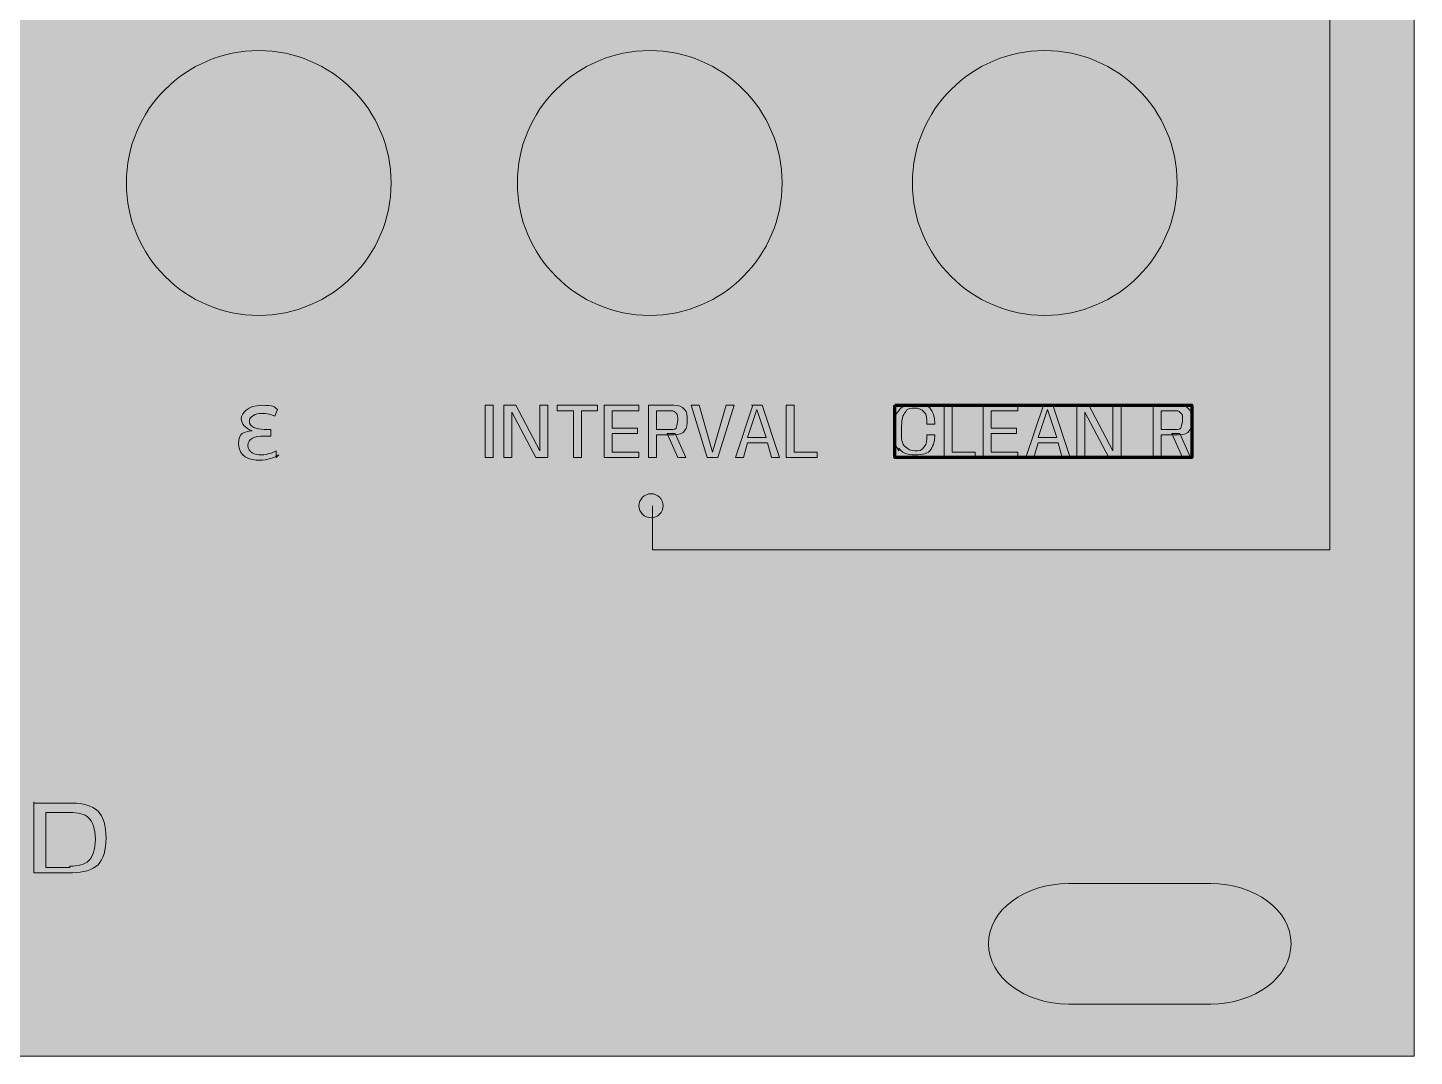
# Model space of a CAD drawing. Header units: millimetres. Extents: x -6 to 399, y -25 to 134.
# Drawn here: x 45.42 to 81.95, y 0.26 to 27.35 of the extents above; entities that cross this region are included whole.
import ezdxf

# ---------------------------------------------------------------- set-up
doc = ezdxf.new("R2010")
doc.units = ezdxf.units.MM
doc.header["$MEASUREMENT"] = 0
for name, color, linetype, lineweight in [('background', 7, 'Continuous', 0), ('cnc', 7, 'Continuous', 0), ('pink', 7, 'Continuous', 0), ('white', 7, 'Continuous', 0)]:
    doc.layers.add(name, color=color, linetype=linetype, lineweight=lineweight)

msp = doc.modelspace()

# ---------------------------------------------------------------- hatches: boundary and pattern name
at = {"layer": 'background', "true_color": 0x010101, "transparency": 33554687}
h = msp.add_hatch(color=18, dxfattribs=at)
h.dxf.hatch_style = 2
h.paths.add_polyline_path([(0.19403, 129.25778), (81.95028, 129.25778), (81.95028, 0.26458), (0.19403, 0.26458)])
at = {"layer": 'pink', "true_color": 0xf4a7b0, "transparency": 33554687}
h = msp.add_hatch(color=231, dxfattribs=at)
h.dxf.hatch_style = 2
edge = h.paths.add_edge_path()
edge.add_spline(control_points=[(52.03472, 16.1043), (51.92888, 16.03374), (51.71722, 15.96319), (51.54083, 15.96319), (51.25861, 15.96319), (50.97638, 16.06902), (50.97638, 16.38653), (50.97638, 16.70404), (51.11749, 16.70403), (51.32916, 16.73931), (51.32916, 16.73931), (51.32916, 16.73931), (51.32916, 16.73931), (51.15277, 16.80987), (51.04694, 16.9157), (51.04694, 17.05681), (51.04694, 17.19792), (51.22333, 17.40958), (51.57611, 17.40958), (51.92888, 17.40958), (51.8936, 17.3743), (51.99944, 17.30376), (51.99944, 17.30376), (51.92888, 17.12737), (51.92888, 17.12737), (51.85833, 17.16265), (51.71721, 17.19793), (51.57611, 17.19793), (51.435, 17.19793), (51.25861, 17.12737), (51.25861, 16.98626), (51.25861, 16.84515), (51.435, 16.77459), (51.64667, 16.77459), (51.64667, 16.77459), (51.82305, 16.77459), (51.82305, 16.77459), (51.82305, 16.77459), (51.82305, 16.5982), (51.82305, 16.5982), (51.82305, 16.5982), (51.64667, 16.5982), (51.64667, 16.5982), (51.39972, 16.5982), (51.22333, 16.52764), (51.22333, 16.35125), (51.22333, 16.17486), (51.39972, 16.1043), (51.57611, 16.1043), (51.7525, 16.1043), (51.89361, 16.17486), (51.96417, 16.21013), (51.96417, 16.21013), (51.96417, 16.03374), (51.96417, 16.03374), (51.96417, 16.03374), (52.03472, 16.1043), (52.03472, 16.1043)], knot_values=[0, 0, 0, 0, 1, 1, 1, 2, 2, 2, 3, 3, 3, 4, 4, 4, 5, 5, 5, 6, 6, 6, 7, 7, 7, 8, 8, 8, 9, 9, 9, 10, 10, 10, 11, 11, 11, 12, 12, 12, 13, 13, 13, 14, 14, 14, 15, 15, 15, 16, 16, 16, 17, 17, 17, 18, 18, 18, 19, 19, 19, 19], degree=3, periodic=0)
h = msp.add_hatch(color=231, dxfattribs=at)
h.dxf.hatch_style = 2
h.paths.add_polyline_path([(57.4675, 17.40958), (57.67917, 17.40958), (57.67917, 16.03375), (57.4675, 16.03375)])
h = msp.add_hatch(color=231, dxfattribs=at)
h.dxf.hatch_style = 2
h.paths.add_polyline_path([(57.96139, 17.40958), (58.27888, 17.40958), (58.91388, 16.21014), (58.91388, 17.40958), (59.12555, 17.40958), (59.12555, 16.03375), (58.80806, 16.03375), (58.17305, 17.2332), (58.17305, 16.03375), (57.96139, 16.03375)])
h = msp.add_hatch(color=231, dxfattribs=at)
h.dxf.hatch_style = 2
h.paths.add_polyline_path([(59.79583, 17.26848), (59.3725, 17.26848), (59.3725, 17.40958), (60.43083, 17.40958), (60.43083, 17.26848), (60.0075, 17.26848), (60.0075, 16.03375), (59.79583, 16.03375)])
h = msp.add_hatch(color=231, dxfattribs=at)
h.dxf.hatch_style = 2
h.paths.add_polyline_path([(60.60722, 17.40958), (61.52444, 17.40958), (61.52444, 17.26848), (60.81889, 17.26848), (60.81889, 16.80987), (61.48916, 16.80987), (61.48916, 16.66876), (60.81889, 16.66876), (60.81889, 16.17487), (61.52444, 16.17487), (61.52444, 16.03376), (60.60722, 16.03376), (60.60722, 17.4096)])
h = msp.add_hatch(color=231, dxfattribs=at)
h.dxf.hatch_style = 2
edge = h.paths.add_edge_path()
edge.add_spline(control_points=[(61.77139, 17.40958), (61.77139, 17.40958), (62.44166, 17.40958), (62.44166, 17.40958), (62.58277, 17.40958), (62.65333, 17.3743), (62.72389, 17.30376), (62.79444, 17.23321), (62.79444, 17.12737), (62.79444, 17.02154), (62.79444, 16.91571), (62.79444, 16.80987), (62.72389, 16.73932), (62.68861, 16.66876), (62.58278, 16.63349), (62.44166, 16.63349), (62.44166, 16.63349), (61.98305, 16.63349), (61.98305, 16.63349), (61.98305, 16.63349), (61.98305, 16.03376), (61.98305, 16.03376), (61.98305, 16.03376), (61.77138, 16.03376), (61.77138, 16.03376), (61.77138, 16.03376), (61.77138, 17.4096), (61.77138, 17.4096), (61.77138, 17.4096), (61.77139, 17.40958), (61.77139, 17.40958)], knot_values=[0, 0, 0, 0, 1, 1, 1, 2, 2, 2, 3, 3, 3, 4, 4, 4, 5, 5, 5, 6, 6, 6, 7, 7, 7, 8, 8, 8, 9, 9, 9, 10, 10, 10, 10], degree=3, periodic=0)
edge = h.paths.add_edge_path()
edge.add_spline(control_points=[(62.37111, 16.77459), (62.44166, 16.77459), (62.51222, 16.77459), (62.51222, 16.84515), (62.51222, 16.88043), (62.5475, 16.95098), (62.5475, 17.02154), (62.5475, 17.0921), (62.5475, 17.16265), (62.51222, 17.19793), (62.47694, 17.23321), (62.44166, 17.26849), (62.37111, 17.26849), (62.37111, 17.26849), (61.98305, 17.26849), (61.98305, 17.26849), (61.98305, 17.26849), (61.98305, 16.7746), (61.98305, 16.7746), (61.98305, 16.7746), (62.37111, 16.7746), (62.37111, 16.7746), (62.37111, 16.7746), (62.37111, 16.77459), (62.37111, 16.77459)], knot_values=[0, 0, 0, 0, 1, 1, 1, 2, 2, 2, 3, 3, 3, 4, 4, 4, 5, 5, 5, 6, 6, 6, 7, 7, 7, 8, 8, 8, 8], degree=3, periodic=0)
edge.add_line((62.37111, 16.77459), (62.37111, 16.77459))
edge = h.paths.add_edge_path()
edge.add_spline(control_points=[(62.26527, 16.66875), (62.26527, 16.66875), (62.47694, 16.66875), (62.47694, 16.66875), (62.47694, 16.66875), (62.75917, 16.03375), (62.75917, 16.03375), (62.75917, 16.03375), (62.5475, 16.03375), (62.5475, 16.03375), (62.5475, 16.03375), (62.26527, 16.66875), (62.26527, 16.66875)], knot_values=[0, 0, 0, 0, 1, 1, 1, 2, 2, 2, 3, 3, 3, 4, 4, 4, 4], degree=3, periodic=0)
edge.add_line((62.26527, 16.66875), (62.26527, 16.66875))
h = msp.add_hatch(color=231, dxfattribs=at)
h.dxf.hatch_style = 2
h.paths.add_polyline_path([(62.90027, 17.40958), (63.11194, 17.40958), (63.46472, 16.17486), (63.8175, 17.40958), (64.02917, 17.40958), (63.60584, 16.03375), (63.32361, 16.03375), (62.90028, 17.40958)])
h = msp.add_hatch(color=231, dxfattribs=at)
h.dxf.hatch_style = 2
edge = h.paths.add_edge_path()
edge.add_spline(control_points=[(64.48777, 17.40958), (64.48777, 17.40958), (64.77, 17.40958), (64.77, 17.40958), (64.77, 17.40958), (65.22861, 16.03375), (65.22861, 16.03375), (65.22861, 16.03375), (65.01694, 16.03375), (65.01694, 16.03375), (65.01694, 16.03375), (64.91111, 16.42181), (64.91111, 16.42181), (64.91111, 16.42181), (64.38194, 16.42181), (64.38194, 16.42181), (64.38194, 16.42181), (64.27611, 16.03375), (64.27611, 16.03375), (64.27611, 16.03375), (64.06444, 16.03375), (64.06444, 16.03375), (64.06444, 16.03375), (64.52305, 17.40958), (64.52305, 17.40958), (64.52305, 17.40958), (64.48777, 17.40958), (64.48777, 17.40958)], knot_values=[0, 0, 0, 0, 1, 1, 1, 2, 2, 2, 3, 3, 3, 4, 4, 4, 5, 5, 5, 6, 6, 6, 7, 7, 7, 8, 8, 8, 9, 9, 9, 9], degree=3, periodic=0)
edge = h.paths.add_edge_path()
edge.add_spline(control_points=[(64.87583, 16.56292), (64.87583, 16.56292), (64.62889, 17.30376), (64.62889, 17.30376), (64.62889, 17.30376), (64.62889, 17.30376), (64.62889, 17.30376), (64.62889, 17.30376), (64.38195, 16.56292), (64.38195, 16.56292), (64.38195, 16.56292), (64.84056, 16.56292), (64.84056, 16.56292), (64.84056, 16.56292), (64.87583, 16.56292), (64.87583, 16.56292)], knot_values=[0, 0, 0, 0, 1, 1, 1, 2, 2, 2, 3, 3, 3, 4, 4, 4, 5, 5, 5, 5], degree=3, periodic=0)
edge.add_line((64.87583, 16.56292), (64.87583, 16.56292))
h = msp.add_hatch(color=231, dxfattribs=at)
h.dxf.hatch_style = 2
h.paths.add_polyline_path([(65.405, 17.40958), (65.61667, 17.40958), (65.61667, 16.17486), (66.21639, 16.17486), (66.21639, 16.03375), (65.405, 16.03375)])
h = msp.add_hatch(color=231, dxfattribs=at)
h.dxf.hatch_style = 2
edge = h.paths.add_edge_path()
edge.add_arc((61.84194, 14.76375), 0.3175, 0, 360)
h = msp.add_hatch(color=231, dxfattribs=at)
h.dxf.hatch_style = 2
edge = h.paths.add_edge_path()
edge.add_spline(control_points=[(45.57889, 6.93208), (45.57889, 6.93208), (46.60194, 6.93208), (46.60194, 6.93208), (46.88417, 6.93208), (47.09583, 6.86152), (47.27222, 6.72041), (47.41333, 6.5793), (47.48389, 6.33235), (47.48389, 6.01486), (47.48389, 5.69736), (47.41333, 5.45041), (47.27222, 5.3093), (47.13111, 5.16819), (46.88416, 5.09763), (46.60194, 5.09763), (46.60194, 5.09763), (45.57889, 5.09763), (45.57889, 5.09763), (45.57889, 5.09763), (45.57889, 6.96735), (45.57889, 6.96735), (45.57889, 6.96735), (45.57889, 6.93208), (45.57889, 6.93208)], knot_values=[0, 0, 0, 0, 1, 1, 1, 2, 2, 2, 3, 3, 3, 4, 4, 4, 5, 5, 5, 6, 6, 6, 7, 7, 7, 8, 8, 8, 8], degree=3, periodic=0)
edge = h.paths.add_edge_path()
edge.add_spline(control_points=[(46.53139, 5.27403), (46.74306, 5.27403), (46.91945, 5.30931), (47.02527, 5.41514), (47.13111, 5.52097), (47.20166, 5.69736), (47.20166, 5.97959), (47.20166, 6.26182), (47.13111, 6.43819), (47.02527, 6.54403), (46.91944, 6.64986), (46.74305, 6.68514), (46.53139, 6.68514), (46.53139, 6.68514), (45.89639, 6.68514), (45.89639, 6.68514), (45.89639, 6.68514), (45.89639, 5.23875), (45.89639, 5.23875), (45.89639, 5.23875), (46.53139, 5.23875), (46.53139, 5.23875), (46.53139, 5.23875), (46.53139, 5.27403), (46.53139, 5.27403)], knot_values=[0, 0, 0, 0, 1, 1, 1, 2, 2, 2, 3, 3, 3, 4, 4, 4, 5, 5, 5, 6, 6, 6, 7, 7, 7, 8, 8, 8, 8], degree=3, periodic=0)
edge.add_line((46.53139, 5.27403), (46.53139, 5.27403))
at = {"layer": 'white', "true_color": 0x241e46, "transparency": 33554687}
h = msp.add_hatch(color=179, dxfattribs=at)
h.dxf.hatch_style = 2
edge = h.paths.add_edge_path()
edge.add_spline(control_points=[(68.36833, 16.21014), (68.29778, 16.31597), (68.22722, 16.49236), (68.22722, 16.73931), (68.22722, 16.98626), (68.2625, 17.16265), (68.36833, 17.26848), (68.43888, 17.3743), (68.58, 17.44486), (68.79166, 17.44486), (69.00333, 17.44486), (69.14444, 17.40958), (69.21499, 17.30376), (69.28555, 17.19793), (69.32083, 17.05681), (69.32083, 16.9157), (69.32083, 16.9157), (69.10916, 16.9157), (69.10916, 16.9157), (69.10916, 17.05681), (69.10916, 17.16265), (69.03861, 17.2332), (68.96805, 17.30376), (68.8975, 17.33902), (68.79166, 17.33902), (68.68583, 17.33902), (68.57999, 17.33902), (68.54472, 17.2332), (68.47416, 17.16264), (68.43888, 17.02153), (68.43888, 16.77459), (68.43888, 16.52765), (68.43888, 16.38653), (68.54472, 16.31598), (68.61527, 16.24542), (68.68583, 16.21015), (68.79166, 16.21015), (68.8975, 16.21015), (68.96805, 16.21015), (69.03861, 16.31598), (69.10916, 16.38654), (69.10916, 16.49237), (69.10916, 16.63348), (69.10916, 16.63348), (69.32083, 16.63348), (69.32083, 16.63348), (69.32083, 16.49237), (69.28555, 16.35126), (69.21499, 16.24542), (69.14444, 16.13959), (69.00333, 16.10431), (68.79166, 16.10431), (68.58, 16.10431), (68.43888, 16.17487), (68.36833, 16.2807), (68.36833, 16.2807), (68.36833, 16.21014), (68.36833, 16.21014)], knot_values=[0, 0, 0, 0, 1, 1, 1, 2, 2, 2, 3, 3, 3, 4, 4, 4, 5, 5, 5, 6, 6, 6, 7, 7, 7, 8, 8, 8, 9, 9, 9, 10, 10, 10, 11, 11, 11, 12, 12, 12, 13, 13, 13, 14, 14, 14, 15, 15, 15, 16, 16, 16, 17, 17, 17, 18, 18, 18, 19, 19, 19, 19], degree=3, periodic=0)
h = msp.add_hatch(color=179, dxfattribs=at)
h.dxf.hatch_style = 2
h.paths.add_polyline_path([(69.56778, 17.40958), (69.77945, 17.40958), (69.77945, 16.17486), (70.37917, 16.17486), (70.37917, 16.03375), (69.56778, 16.03375)])
h = msp.add_hatch(color=179, dxfattribs=at)
h.dxf.hatch_style = 2
h.paths.add_polyline_path([(70.59083, 17.40958), (71.50806, 17.40958), (71.50806, 17.26848), (70.8025, 17.26848), (70.8025, 16.80987), (71.47278, 16.80987), (71.47278, 16.66876), (70.8025, 16.66876), (70.8025, 16.17487), (71.50806, 16.17487), (71.50806, 16.03376), (70.59083, 16.03376), (70.59083, 17.4096)])
h = msp.add_hatch(color=179, dxfattribs=at)
h.dxf.hatch_style = 2
edge = h.paths.add_edge_path()
edge.add_spline(control_points=[(72.14305, 17.40958), (72.14305, 17.40958), (72.42527, 17.40958), (72.42527, 17.40958), (72.42527, 17.40958), (72.88389, 16.03375), (72.88389, 16.03375), (72.88389, 16.03375), (72.67222, 16.03375), (72.67222, 16.03375), (72.67222, 16.03375), (72.56638, 16.42181), (72.56638, 16.42181), (72.56638, 16.42181), (72.03722, 16.42181), (72.03722, 16.42181), (72.03722, 16.42181), (71.93138, 16.03375), (71.93138, 16.03375), (71.93138, 16.03375), (71.71971, 16.03375), (71.71971, 16.03375), (71.71971, 16.03375), (72.17833, 17.40958), (72.17833, 17.40958), (72.17833, 17.40958), (72.14305, 17.40958), (72.14305, 17.40958)], knot_values=[0, 0, 0, 0, 1, 1, 1, 2, 2, 2, 3, 3, 3, 4, 4, 4, 5, 5, 5, 6, 6, 6, 7, 7, 7, 8, 8, 8, 9, 9, 9, 9], degree=3, periodic=0)
edge = h.paths.add_edge_path()
edge.add_spline(control_points=[(72.53111, 16.56292), (72.53111, 16.56292), (72.28417, 17.30376), (72.28417, 17.30376), (72.28417, 17.30376), (72.28417, 17.30376), (72.28417, 17.30376), (72.28417, 17.30376), (72.03722, 16.56292), (72.03722, 16.56292), (72.03722, 16.56292), (72.49583, 16.56292), (72.49583, 16.56292), (72.49583, 16.56292), (72.53111, 16.56292), (72.53111, 16.56292)], knot_values=[0, 0, 0, 0, 1, 1, 1, 2, 2, 2, 3, 3, 3, 4, 4, 4, 5, 5, 5, 5], degree=3, periodic=0)
edge.add_line((72.53111, 16.56292), (72.53111, 16.56292))
h = msp.add_hatch(color=179, dxfattribs=at)
h.dxf.hatch_style = 2
h.paths.add_polyline_path([(73.06028, 17.40958), (73.37777, 17.40958), (74.01277, 16.21014), (74.01277, 17.40958), (74.22444, 17.40958), (74.22444, 16.03375), (73.90695, 16.03375), (73.27194, 17.2332), (73.27194, 16.03375), (73.06028, 16.03375)])
h = msp.add_hatch(color=179, dxfattribs=at)
h.dxf.hatch_style = 2
edge = h.paths.add_edge_path()
edge.add_spline(control_points=[(75.07111, 17.40958), (75.07111, 17.40958), (75.74138, 17.40958), (75.74138, 17.40958), (75.88249, 17.40958), (75.95305, 17.3743), (76.02361, 17.30376), (76.09416, 17.23321), (76.09416, 17.12737), (76.09416, 17.02154), (76.09416, 16.91571), (76.09416, 16.80987), (76.02361, 16.73932), (75.98833, 16.66876), (75.8825, 16.63349), (75.74138, 16.63349), (75.74138, 16.63349), (75.28277, 16.63349), (75.28277, 16.63349), (75.28277, 16.63349), (75.28277, 16.03376), (75.28277, 16.03376), (75.28277, 16.03376), (75.0711, 16.03376), (75.0711, 16.03376), (75.0711, 16.03376), (75.0711, 17.4096), (75.0711, 17.4096), (75.0711, 17.4096), (75.07111, 17.40958), (75.07111, 17.40958)], knot_values=[0, 0, 0, 0, 1, 1, 1, 2, 2, 2, 3, 3, 3, 4, 4, 4, 5, 5, 5, 6, 6, 6, 7, 7, 7, 8, 8, 8, 9, 9, 9, 10, 10, 10, 10], degree=3, periodic=0)
edge = h.paths.add_edge_path()
edge.add_spline(control_points=[(75.67083, 16.77459), (75.74138, 16.77459), (75.81194, 16.77459), (75.81194, 16.84515), (75.81194, 16.88043), (75.84722, 16.95098), (75.84722, 17.02154), (75.84722, 17.0921), (75.84722, 17.16265), (75.81194, 17.19793), (75.77666, 17.23321), (75.74138, 17.26849), (75.67083, 17.26849), (75.67083, 17.26849), (75.28277, 17.26849), (75.28277, 17.26849), (75.28277, 17.26849), (75.28277, 16.7746), (75.28277, 16.7746), (75.28277, 16.7746), (75.67083, 16.7746), (75.67083, 16.7746), (75.67083, 16.7746), (75.67083, 16.77459), (75.67083, 16.77459)], knot_values=[0, 0, 0, 0, 1, 1, 1, 2, 2, 2, 3, 3, 3, 4, 4, 4, 5, 5, 5, 6, 6, 6, 7, 7, 7, 8, 8, 8, 8], degree=3, periodic=0)
edge.add_line((75.67083, 16.77459), (75.67083, 16.77459))
edge = h.paths.add_edge_path()
edge.add_spline(control_points=[(75.565, 16.66875), (75.565, 16.66875), (75.77667, 16.66875), (75.77667, 16.66875), (75.77667, 16.66875), (76.05889, 16.03375), (76.05889, 16.03375), (76.05889, 16.03375), (75.84722, 16.03375), (75.84722, 16.03375), (75.84722, 16.03375), (75.565, 16.66875), (75.565, 16.66875)], knot_values=[0, 0, 0, 0, 1, 1, 1, 2, 2, 2, 3, 3, 3, 4, 4, 4, 4], degree=3, periodic=0)
edge.add_line((75.565, 16.66875), (75.565, 16.66875))

# ---------------------------------------------------------------- linework, layer by layer
at = {"layer": 'background', "color": 18, "lineweight": 0, "true_color": 0x000000}
msp.add_lwpolyline([(0.19403, 129.25778), (81.95028, 129.25778), (81.95028, 0.26458), (0.19403, 0.26458)], close=True, dxfattribs=at)
at = {"layer": 'background'}
msp.add_lwpolyline([(0.19403, 129.25778), (81.95028, 129.25778), (81.95028, 0.26458), (0.19403, 0.26458)], close=True, dxfattribs=at)
at = {"layer": 'cnc', "color": 165, "lineweight": 9, "true_color": 0x4068b1}
msp.add_lwpolyline([(0.24694, 129.20486), (81.95028, 129.20486), (81.95028, 0.26458), (0.24694, 0.26458)], close=True, dxfattribs=at)
for centre in [(51.50555, 23.2657), (61.80667, 23.2657), (72.21361, 23.2657)]:
    msp.add_circle(centre, 3.4865, dxfattribs=at)
msp.add_open_spline([(76.58805, 1.64041), (76.58805, 1.64041), (72.84861, 1.64041), (72.84861, 1.64041), (71.68444, 1.64041), (70.73194, 2.34597), (70.73194, 3.22791), (70.73194, 4.10986), (71.68444, 4.81541), (72.84861, 4.81541), (72.84861, 4.81541), (76.58805, 4.81541), (76.58805, 4.81541), (77.75222, 4.81541), (78.70472, 4.10986), (78.70472, 3.22791), (78.70472, 2.34597), (77.75222, 1.64041), (76.58805, 1.64041)], degree=3, knots=[0, 0, 0, 0, 1, 1, 1, 2, 2, 2, 3, 3, 3, 4, 4, 4, 5, 5, 5, 6, 6, 6, 6], dxfattribs=at)
at = {"layer": 'pink', "color": 231, "lineweight": 18, "true_color": 0xf4a7b0}
msp.add_lwpolyline([(61.87722, 14.76375), (61.87722, 13.59959), (79.72777, 13.59959), (79.72777, 72.86625), (77.7875, 72.86625)], dxfattribs=at)
at = {"layer": 'pink', "color": 18, "lineweight": 0, "true_color": 0x000000}
for points in [[(57.4675, 17.40958), (57.67917, 17.40958), (57.67917, 16.03375), (57.4675, 16.03375)], [(57.96139, 17.40958), (58.27888, 17.40958), (58.91388, 16.21014), (58.91388, 16.21014), (58.91388, 17.40958), (59.12555, 17.40958), (59.12555, 16.03375), (58.80806, 16.03375), (58.17305, 17.2332), (58.17305, 17.2332), (58.17305, 16.03375), (57.96139, 16.03375)], [(59.79583, 17.26848), (59.3725, 17.26848), (59.3725, 17.40958), (60.43083, 17.40958), (60.43083, 17.26848), (60.0075, 17.26848), (60.0075, 16.03375), (59.79583, 16.03375)], [(60.60722, 17.40958), (61.52444, 17.40958), (61.52444, 17.26848), (60.81889, 17.26848), (60.81889, 16.80987), (61.48916, 16.80987), (61.48916, 16.66876), (60.81889, 16.66876), (60.81889, 16.17487), (61.52444, 16.17487), (61.52444, 16.03376), (60.60722, 16.03376), (60.60722, 17.4096)], [(62.90027, 17.40958), (63.11194, 17.40958), (63.46472, 16.17486), (63.46472, 16.17486), (63.8175, 17.40958), (64.02917, 17.40958), (63.60584, 16.03375), (63.32361, 16.03375), (62.90028, 17.40958)], [(64.48777, 17.40958), (64.77, 17.40958), (65.22861, 16.03375), (65.01694, 16.03375), (64.91111, 16.42181), (64.38194, 16.42181), (64.27611, 16.03375), (64.06444, 16.03375), (64.52305, 17.40958)], [(64.87583, 16.56292), (64.62889, 17.30376), (64.62889, 17.30376), (64.38195, 16.56292), (64.84056, 16.56292)], [(65.405, 17.40958), (65.61667, 17.40958), (65.61667, 16.17486), (66.21639, 16.17486), (66.21639, 16.03375), (65.405, 16.03375)], [(62.26527, 16.66875), (62.47694, 16.66875), (62.75917, 16.03375), (62.5475, 16.03375)]]:
    msp.add_lwpolyline(points, close=True, dxfattribs=at)
at = {"layer": 'pink'}
for points in [[(57.4675, 17.40958), (57.67917, 17.40958), (57.67917, 16.03375), (57.4675, 16.03375)], [(57.96139, 17.40958), (58.27888, 17.40958), (58.91388, 16.21014), (58.91388, 16.21014), (58.91388, 17.40958), (59.12555, 17.40958), (59.12555, 16.03375), (58.80806, 16.03375), (58.17305, 17.2332), (58.17305, 17.2332), (58.17305, 16.03375), (57.96139, 16.03375)], [(59.79583, 17.26848), (59.3725, 17.26848), (59.3725, 17.40958), (60.43083, 17.40958), (60.43083, 17.26848), (60.0075, 17.26848), (60.0075, 16.03375), (59.79583, 16.03375)], [(60.60722, 17.40958), (61.52444, 17.40958), (61.52444, 17.26848), (60.81889, 17.26848), (60.81889, 16.80987), (61.48916, 16.80987), (61.48916, 16.66876), (60.81889, 16.66876), (60.81889, 16.17487), (61.52444, 16.17487), (61.52444, 16.03376), (60.60722, 16.03376), (60.60722, 17.4096)], [(62.90027, 17.40958), (63.11194, 17.40958), (63.46472, 16.17486), (63.46472, 16.17486), (63.8175, 17.40958), (64.02917, 17.40958), (63.60584, 16.03375), (63.32361, 16.03375), (62.90028, 17.40958)], [(65.405, 17.40958), (65.61667, 17.40958), (65.61667, 16.17486), (66.21639, 16.17486), (66.21639, 16.03375), (65.405, 16.03375)]]:
    msp.add_lwpolyline(points, close=True, dxfattribs=at)
at = {"layer": 'pink', "color": 18, "lineweight": 0, "true_color": 0x000000}
msp.add_circle((61.84194, 14.76375), 0.3175, dxfattribs=at)
at = {"layer": 'pink'}
msp.add_circle((61.84194, 14.76375), 0.3175, dxfattribs=at)
at = {"layer": 'pink', "color": 18, "lineweight": 0, "true_color": 0x000000}
for points, knots in [([(52.03472, 16.1043), (51.92888, 16.03374), (51.71722, 15.96319), (51.54083, 15.96319), (51.25861, 15.96319), (50.97638, 16.06902), (50.97638, 16.38653), (50.97638, 16.70404), (51.11749, 16.70403), (51.32916, 16.73931), (51.32916, 16.73931), (51.32916, 16.73931), (51.32916, 16.73931), (51.15277, 16.80987), (51.04694, 16.9157), (51.04694, 17.05681), (51.04694, 17.19792), (51.22333, 17.40958), (51.57611, 17.40958), (51.92888, 17.40958), (51.8936, 17.3743), (51.99944, 17.30376), (51.99944, 17.30376), (51.92888, 17.12737), (51.92888, 17.12737), (51.85833, 17.16265), (51.71721, 17.19793), (51.57611, 17.19793), (51.435, 17.19793), (51.25861, 17.12737), (51.25861, 16.98626), (51.25861, 16.84515), (51.435, 16.77459), (51.64667, 16.77459), (51.64667, 16.77459), (51.82305, 16.77459), (51.82305, 16.77459), (51.82305, 16.77459), (51.82305, 16.5982), (51.82305, 16.5982), (51.82305, 16.5982), (51.64667, 16.5982), (51.64667, 16.5982), (51.39972, 16.5982), (51.22333, 16.52764), (51.22333, 16.35125), (51.22333, 16.17486), (51.39972, 16.1043), (51.57611, 16.1043), (51.7525, 16.1043), (51.89361, 16.17486), (51.96417, 16.21013), (51.96417, 16.21013), (51.96417, 16.03374), (51.96417, 16.03374), (51.96417, 16.03374), (52.03472, 16.1043), (52.03472, 16.1043)], [0, 0, 0, 0, 1, 1, 1, 2, 2, 2, 3, 3, 3, 4, 4, 4, 5, 5, 5, 6, 6, 6, 7, 7, 7, 8, 8, 8, 9, 9, 9, 10, 10, 10, 11, 11, 11, 12, 12, 12, 13, 13, 13, 14, 14, 14, 15, 15, 15, 16, 16, 16, 17, 17, 17, 18, 18, 18, 19, 19, 19, 19]), ([(61.77139, 17.40958), (61.77139, 17.40958), (62.44166, 17.40958), (62.44166, 17.40958), (62.58277, 17.40958), (62.65333, 17.3743), (62.72389, 17.30376), (62.79444, 17.23321), (62.79444, 17.12737), (62.79444, 17.02154), (62.79444, 16.91571), (62.79444, 16.80987), (62.72389, 16.73932), (62.68861, 16.66876), (62.58278, 16.63349), (62.44166, 16.63349), (62.44166, 16.63349), (61.98305, 16.63349), (61.98305, 16.63349), (61.98305, 16.63349), (61.98305, 16.03376), (61.98305, 16.03376), (61.98305, 16.03376), (61.77138, 16.03376), (61.77138, 16.03376), (61.77138, 16.03376), (61.77138, 17.4096), (61.77138, 17.4096), (61.77138, 17.4096), (61.77139, 17.40958), (61.77139, 17.40958)], [0, 0, 0, 0, 1, 1, 1, 2, 2, 2, 3, 3, 3, 4, 4, 4, 5, 5, 5, 6, 6, 6, 7, 7, 7, 8, 8, 8, 9, 9, 9, 10, 10, 10, 10]), ([(62.37111, 16.77459), (62.44166, 16.77459), (62.51222, 16.77459), (62.51222, 16.84515), (62.51222, 16.88043), (62.5475, 16.95098), (62.5475, 17.02154), (62.5475, 17.0921), (62.5475, 17.16265), (62.51222, 17.19793), (62.47694, 17.23321), (62.44166, 17.26849), (62.37111, 17.26849), (62.37111, 17.26849), (61.98305, 17.26849), (61.98305, 17.26849), (61.98305, 17.26849), (61.98305, 16.7746), (61.98305, 16.7746), (61.98305, 16.7746), (62.37111, 16.7746), (62.37111, 16.7746), (62.37111, 16.7746), (62.37111, 16.77459), (62.37111, 16.77459)], [0, 0, 0, 0, 1, 1, 1, 2, 2, 2, 3, 3, 3, 4, 4, 4, 5, 5, 5, 6, 6, 6, 7, 7, 7, 8, 8, 8, 8]), ([(45.57889, 6.93208), (45.57889, 6.93208), (46.60194, 6.93208), (46.60194, 6.93208), (46.88417, 6.93208), (47.09583, 6.86152), (47.27222, 6.72041), (47.41333, 6.5793), (47.48389, 6.33235), (47.48389, 6.01486), (47.48389, 5.69736), (47.41333, 5.45041), (47.27222, 5.3093), (47.13111, 5.16819), (46.88416, 5.09763), (46.60194, 5.09763), (46.60194, 5.09763), (45.57889, 5.09763), (45.57889, 5.09763), (45.57889, 5.09763), (45.57889, 6.96735), (45.57889, 6.96735), (45.57889, 6.96735), (45.57889, 6.93208), (45.57889, 6.93208)], [0, 0, 0, 0, 1, 1, 1, 2, 2, 2, 3, 3, 3, 4, 4, 4, 5, 5, 5, 6, 6, 6, 7, 7, 7, 8, 8, 8, 8]), ([(46.53139, 5.27403), (46.74306, 5.27403), (46.91945, 5.30931), (47.02527, 5.41514), (47.13111, 5.52097), (47.20166, 5.69736), (47.20166, 5.97959), (47.20166, 6.26182), (47.13111, 6.43819), (47.02527, 6.54403), (46.91944, 6.64986), (46.74305, 6.68514), (46.53139, 6.68514), (46.53139, 6.68514), (45.89639, 6.68514), (45.89639, 6.68514), (45.89639, 6.68514), (45.89639, 5.23875), (45.89639, 5.23875), (45.89639, 5.23875), (46.53139, 5.23875), (46.53139, 5.23875), (46.53139, 5.23875), (46.53139, 5.27403), (46.53139, 5.27403)], [0, 0, 0, 0, 1, 1, 1, 2, 2, 2, 3, 3, 3, 4, 4, 4, 5, 5, 5, 6, 6, 6, 7, 7, 7, 8, 8, 8, 8])]:
    msp.add_open_spline(points, degree=3, knots=knots, dxfattribs=at)
at = {"layer": 'pink'}
for points, knots in [([(52.03472, 16.1043), (51.92888, 16.03374), (51.71722, 15.96319), (51.54083, 15.96319), (51.25861, 15.96319), (50.97638, 16.06902), (50.97638, 16.38653), (50.97638, 16.70404), (51.11749, 16.70403), (51.32916, 16.73931), (51.32916, 16.73931), (51.32916, 16.73931), (51.32916, 16.73931), (51.15277, 16.80987), (51.04694, 16.9157), (51.04694, 17.05681), (51.04694, 17.19792), (51.22333, 17.40958), (51.57611, 17.40958), (51.92888, 17.40958), (51.8936, 17.3743), (51.99944, 17.30376), (51.99944, 17.30376), (51.92888, 17.12737), (51.92888, 17.12737), (51.85833, 17.16265), (51.71721, 17.19793), (51.57611, 17.19793), (51.435, 17.19793), (51.25861, 17.12737), (51.25861, 16.98626), (51.25861, 16.84515), (51.435, 16.77459), (51.64667, 16.77459), (51.64667, 16.77459), (51.82305, 16.77459), (51.82305, 16.77459), (51.82305, 16.77459), (51.82305, 16.5982), (51.82305, 16.5982), (51.82305, 16.5982), (51.64667, 16.5982), (51.64667, 16.5982), (51.39972, 16.5982), (51.22333, 16.52764), (51.22333, 16.35125), (51.22333, 16.17486), (51.39972, 16.1043), (51.57611, 16.1043), (51.7525, 16.1043), (51.89361, 16.17486), (51.96417, 16.21013), (51.96417, 16.21013), (51.96417, 16.03374), (51.96417, 16.03374), (51.96417, 16.03374), (52.03472, 16.1043), (52.03472, 16.1043)], [0, 0, 0, 0, 1, 1, 1, 2, 2, 2, 3, 3, 3, 4, 4, 4, 5, 5, 5, 6, 6, 6, 7, 7, 7, 8, 8, 8, 9, 9, 9, 10, 10, 10, 11, 11, 11, 12, 12, 12, 13, 13, 13, 14, 14, 14, 15, 15, 15, 16, 16, 16, 17, 17, 17, 18, 18, 18, 19, 19, 19, 19]), ([(61.77139, 17.40958), (61.77139, 17.40958), (62.44166, 17.40958), (62.44166, 17.40958), (62.58277, 17.40958), (62.65333, 17.3743), (62.72389, 17.30376), (62.79444, 17.23321), (62.79444, 17.12737), (62.79444, 17.02154), (62.79444, 16.91571), (62.79444, 16.80987), (62.72389, 16.73932), (62.68861, 16.66876), (62.58278, 16.63349), (62.44166, 16.63349), (62.44166, 16.63349), (61.98305, 16.63349), (61.98305, 16.63349), (61.98305, 16.63349), (61.98305, 16.03376), (61.98305, 16.03376), (61.98305, 16.03376), (61.77138, 16.03376), (61.77138, 16.03376), (61.77138, 16.03376), (61.77138, 17.4096), (61.77138, 17.4096), (61.77138, 17.4096), (61.77139, 17.40958), (61.77139, 17.40958)], [0, 0, 0, 0, 1, 1, 1, 2, 2, 2, 3, 3, 3, 4, 4, 4, 5, 5, 5, 6, 6, 6, 7, 7, 7, 8, 8, 8, 9, 9, 9, 10, 10, 10, 10]), ([(62.37111, 16.77459), (62.44166, 16.77459), (62.51222, 16.77459), (62.51222, 16.84515), (62.51222, 16.88043), (62.5475, 16.95098), (62.5475, 17.02154), (62.5475, 17.0921), (62.5475, 17.16265), (62.51222, 17.19793), (62.47694, 17.23321), (62.44166, 17.26849), (62.37111, 17.26849), (62.37111, 17.26849), (61.98305, 17.26849), (61.98305, 17.26849), (61.98305, 17.26849), (61.98305, 16.7746), (61.98305, 16.7746), (61.98305, 16.7746), (62.37111, 16.7746), (62.37111, 16.7746), (62.37111, 16.7746), (62.37111, 16.77459), (62.37111, 16.77459)], [0, 0, 0, 0, 1, 1, 1, 2, 2, 2, 3, 3, 3, 4, 4, 4, 5, 5, 5, 6, 6, 6, 7, 7, 7, 8, 8, 8, 8]), ([(64.48777, 17.40958), (64.48777, 17.40958), (64.77, 17.40958), (64.77, 17.40958), (64.77, 17.40958), (65.22861, 16.03375), (65.22861, 16.03375), (65.22861, 16.03375), (65.01694, 16.03375), (65.01694, 16.03375), (65.01694, 16.03375), (64.91111, 16.42181), (64.91111, 16.42181), (64.91111, 16.42181), (64.38194, 16.42181), (64.38194, 16.42181), (64.38194, 16.42181), (64.27611, 16.03375), (64.27611, 16.03375), (64.27611, 16.03375), (64.06444, 16.03375), (64.06444, 16.03375), (64.06444, 16.03375), (64.52305, 17.40958), (64.52305, 17.40958), (64.52305, 17.40958), (64.48777, 17.40958), (64.48777, 17.40958)], [0, 0, 0, 0, 1, 1, 1, 2, 2, 2, 3, 3, 3, 4, 4, 4, 5, 5, 5, 6, 6, 6, 7, 7, 7, 8, 8, 8, 9, 9, 9, 9]), ([(64.87583, 16.56292), (64.87583, 16.56292), (64.62889, 17.30376), (64.62889, 17.30376), (64.62889, 17.30376), (64.62889, 17.30376), (64.62889, 17.30376), (64.62889, 17.30376), (64.38195, 16.56292), (64.38195, 16.56292), (64.38195, 16.56292), (64.84056, 16.56292), (64.84056, 16.56292), (64.84056, 16.56292), (64.87583, 16.56292), (64.87583, 16.56292)], [0, 0, 0, 0, 1, 1, 1, 2, 2, 2, 3, 3, 3, 4, 4, 4, 5, 5, 5, 5]), ([(62.26527, 16.66875), (62.26527, 16.66875), (62.47694, 16.66875), (62.47694, 16.66875), (62.47694, 16.66875), (62.75917, 16.03375), (62.75917, 16.03375), (62.75917, 16.03375), (62.5475, 16.03375), (62.5475, 16.03375), (62.5475, 16.03375), (62.26527, 16.66875), (62.26527, 16.66875)], [0, 0, 0, 0, 1, 1, 1, 2, 2, 2, 3, 3, 3, 4, 4, 4, 4]), ([(45.57889, 6.93208), (45.57889, 6.93208), (46.60194, 6.93208), (46.60194, 6.93208), (46.88417, 6.93208), (47.09583, 6.86152), (47.27222, 6.72041), (47.41333, 6.5793), (47.48389, 6.33235), (47.48389, 6.01486), (47.48389, 5.69736), (47.41333, 5.45041), (47.27222, 5.3093), (47.13111, 5.16819), (46.88416, 5.09763), (46.60194, 5.09763), (46.60194, 5.09763), (45.57889, 5.09763), (45.57889, 5.09763), (45.57889, 5.09763), (45.57889, 6.96735), (45.57889, 6.96735), (45.57889, 6.96735), (45.57889, 6.93208), (45.57889, 6.93208)], [0, 0, 0, 0, 1, 1, 1, 2, 2, 2, 3, 3, 3, 4, 4, 4, 5, 5, 5, 6, 6, 6, 7, 7, 7, 8, 8, 8, 8]), ([(46.53139, 5.27403), (46.74306, 5.27403), (46.91945, 5.30931), (47.02527, 5.41514), (47.13111, 5.52097), (47.20166, 5.69736), (47.20166, 5.97959), (47.20166, 6.26182), (47.13111, 6.43819), (47.02527, 6.54403), (46.91944, 6.64986), (46.74305, 6.68514), (46.53139, 6.68514), (46.53139, 6.68514), (45.89639, 6.68514), (45.89639, 6.68514), (45.89639, 6.68514), (45.89639, 5.23875), (45.89639, 5.23875), (45.89639, 5.23875), (46.53139, 5.23875), (46.53139, 5.23875), (46.53139, 5.23875), (46.53139, 5.27403), (46.53139, 5.27403)], [0, 0, 0, 0, 1, 1, 1, 2, 2, 2, 3, 3, 3, 4, 4, 4, 5, 5, 5, 6, 6, 6, 7, 7, 7, 8, 8, 8, 8])]:
    msp.add_open_spline(points, degree=3, knots=knots, dxfattribs=at)
at = {"layer": 'white', "color": 7, "lineweight": 100, "true_color": 0xffffff}
msp.add_lwpolyline([(68.2625, 17.40958), (76.09416, 17.40958), (76.09416, 16.03375), (68.2625, 16.03375)], close=True, dxfattribs=at)
at = {"layer": 'white', "color": 18, "lineweight": 0, "true_color": 0x000000}
for points in [[(69.56778, 17.40958), (69.77945, 17.40958), (69.77945, 16.17486), (70.37917, 16.17486), (70.37917, 16.03375), (69.56778, 16.03375)], [(70.59083, 17.40958), (71.50806, 17.40958), (71.50806, 17.26848), (70.8025, 17.26848), (70.8025, 16.80987), (71.47278, 16.80987), (71.47278, 16.66876), (70.8025, 16.66876), (70.8025, 16.17487), (71.50806, 16.17487), (71.50806, 16.03376), (70.59083, 16.03376), (70.59083, 17.4096)], [(72.14305, 17.40958), (72.42527, 17.40958), (72.88389, 16.03375), (72.67222, 16.03375), (72.56638, 16.42181), (72.03722, 16.42181), (71.93138, 16.03375), (71.71971, 16.03375), (72.17833, 17.40958)], [(72.53111, 16.56292), (72.28417, 17.30376), (72.28417, 17.30376), (72.03722, 16.56292), (72.49583, 16.56292)], [(73.06028, 17.40958), (73.37777, 17.40958), (74.01277, 16.21014), (74.01277, 16.21014), (74.01277, 17.40958), (74.22444, 17.40958), (74.22444, 16.03375), (73.90695, 16.03375), (73.27194, 17.2332), (73.27194, 17.2332), (73.27194, 16.03375), (73.06028, 16.03375)], [(75.565, 16.66875), (75.77667, 16.66875), (76.05889, 16.03375), (75.84722, 16.03375)]]:
    msp.add_lwpolyline(points, close=True, dxfattribs=at)
at = {"layer": 'white'}
for points in [[(69.56778, 17.40958), (69.77945, 17.40958), (69.77945, 16.17486), (70.37917, 16.17486), (70.37917, 16.03375), (69.56778, 16.03375)], [(70.59083, 17.40958), (71.50806, 17.40958), (71.50806, 17.26848), (70.8025, 17.26848), (70.8025, 16.80987), (71.47278, 16.80987), (71.47278, 16.66876), (70.8025, 16.66876), (70.8025, 16.17487), (71.50806, 16.17487), (71.50806, 16.03376), (70.59083, 16.03376), (70.59083, 17.4096)], [(73.06028, 17.40958), (73.37777, 17.40958), (74.01277, 16.21014), (74.01277, 16.21014), (74.01277, 17.40958), (74.22444, 17.40958), (74.22444, 16.03375), (73.90695, 16.03375), (73.27194, 17.2332), (73.27194, 17.2332), (73.27194, 16.03375), (73.06028, 16.03375)]]:
    msp.add_lwpolyline(points, close=True, dxfattribs=at)
at = {"layer": 'white', "color": 18, "lineweight": 0, "true_color": 0x000000}
for points, knots in [([(68.36833, 16.21014), (68.29778, 16.31597), (68.22722, 16.49236), (68.22722, 16.73931), (68.22722, 16.98626), (68.2625, 17.16265), (68.36833, 17.26848), (68.43888, 17.3743), (68.58, 17.44486), (68.79166, 17.44486), (69.00333, 17.44486), (69.14444, 17.40958), (69.21499, 17.30376), (69.28555, 17.19793), (69.32083, 17.05681), (69.32083, 16.9157), (69.32083, 16.9157), (69.10916, 16.9157), (69.10916, 16.9157), (69.10916, 17.05681), (69.10916, 17.16265), (69.03861, 17.2332), (68.96805, 17.30376), (68.8975, 17.33902), (68.79166, 17.33902), (68.68583, 17.33902), (68.57999, 17.33902), (68.54472, 17.2332), (68.47416, 17.16264), (68.43888, 17.02153), (68.43888, 16.77459), (68.43888, 16.52765), (68.43888, 16.38653), (68.54472, 16.31598), (68.61527, 16.24542), (68.68583, 16.21015), (68.79166, 16.21015), (68.8975, 16.21015), (68.96805, 16.21015), (69.03861, 16.31598), (69.10916, 16.38654), (69.10916, 16.49237), (69.10916, 16.63348), (69.10916, 16.63348), (69.32083, 16.63348), (69.32083, 16.63348), (69.32083, 16.49237), (69.28555, 16.35126), (69.21499, 16.24542), (69.14444, 16.13959), (69.00333, 16.10431), (68.79166, 16.10431), (68.58, 16.10431), (68.43888, 16.17487), (68.36833, 16.2807), (68.36833, 16.2807), (68.36833, 16.21014), (68.36833, 16.21014)], [0, 0, 0, 0, 1, 1, 1, 2, 2, 2, 3, 3, 3, 4, 4, 4, 5, 5, 5, 6, 6, 6, 7, 7, 7, 8, 8, 8, 9, 9, 9, 10, 10, 10, 11, 11, 11, 12, 12, 12, 13, 13, 13, 14, 14, 14, 15, 15, 15, 16, 16, 16, 17, 17, 17, 18, 18, 18, 19, 19, 19, 19]), ([(75.07111, 17.40958), (75.07111, 17.40958), (75.74138, 17.40958), (75.74138, 17.40958), (75.88249, 17.40958), (75.95305, 17.3743), (76.02361, 17.30376), (76.09416, 17.23321), (76.09416, 17.12737), (76.09416, 17.02154), (76.09416, 16.91571), (76.09416, 16.80987), (76.02361, 16.73932), (75.98833, 16.66876), (75.8825, 16.63349), (75.74138, 16.63349), (75.74138, 16.63349), (75.28277, 16.63349), (75.28277, 16.63349), (75.28277, 16.63349), (75.28277, 16.03376), (75.28277, 16.03376), (75.28277, 16.03376), (75.0711, 16.03376), (75.0711, 16.03376), (75.0711, 16.03376), (75.0711, 17.4096), (75.0711, 17.4096), (75.0711, 17.4096), (75.07111, 17.40958), (75.07111, 17.40958)], [0, 0, 0, 0, 1, 1, 1, 2, 2, 2, 3, 3, 3, 4, 4, 4, 5, 5, 5, 6, 6, 6, 7, 7, 7, 8, 8, 8, 9, 9, 9, 10, 10, 10, 10]), ([(75.67083, 16.77459), (75.74138, 16.77459), (75.81194, 16.77459), (75.81194, 16.84515), (75.81194, 16.88043), (75.84722, 16.95098), (75.84722, 17.02154), (75.84722, 17.0921), (75.84722, 17.16265), (75.81194, 17.19793), (75.77666, 17.23321), (75.74138, 17.26849), (75.67083, 17.26849), (75.67083, 17.26849), (75.28277, 17.26849), (75.28277, 17.26849), (75.28277, 17.26849), (75.28277, 16.7746), (75.28277, 16.7746), (75.28277, 16.7746), (75.67083, 16.7746), (75.67083, 16.7746), (75.67083, 16.7746), (75.67083, 16.77459), (75.67083, 16.77459)], [0, 0, 0, 0, 1, 1, 1, 2, 2, 2, 3, 3, 3, 4, 4, 4, 5, 5, 5, 6, 6, 6, 7, 7, 7, 8, 8, 8, 8])]:
    msp.add_open_spline(points, degree=3, knots=knots, dxfattribs=at)
at = {"layer": 'white'}
for points, knots in [([(68.36833, 16.21014), (68.29778, 16.31597), (68.22722, 16.49236), (68.22722, 16.73931), (68.22722, 16.98626), (68.2625, 17.16265), (68.36833, 17.26848), (68.43888, 17.3743), (68.58, 17.44486), (68.79166, 17.44486), (69.00333, 17.44486), (69.14444, 17.40958), (69.21499, 17.30376), (69.28555, 17.19793), (69.32083, 17.05681), (69.32083, 16.9157), (69.32083, 16.9157), (69.10916, 16.9157), (69.10916, 16.9157), (69.10916, 17.05681), (69.10916, 17.16265), (69.03861, 17.2332), (68.96805, 17.30376), (68.8975, 17.33902), (68.79166, 17.33902), (68.68583, 17.33902), (68.57999, 17.33902), (68.54472, 17.2332), (68.47416, 17.16264), (68.43888, 17.02153), (68.43888, 16.77459), (68.43888, 16.52765), (68.43888, 16.38653), (68.54472, 16.31598), (68.61527, 16.24542), (68.68583, 16.21015), (68.79166, 16.21015), (68.8975, 16.21015), (68.96805, 16.21015), (69.03861, 16.31598), (69.10916, 16.38654), (69.10916, 16.49237), (69.10916, 16.63348), (69.10916, 16.63348), (69.32083, 16.63348), (69.32083, 16.63348), (69.32083, 16.49237), (69.28555, 16.35126), (69.21499, 16.24542), (69.14444, 16.13959), (69.00333, 16.10431), (68.79166, 16.10431), (68.58, 16.10431), (68.43888, 16.17487), (68.36833, 16.2807), (68.36833, 16.2807), (68.36833, 16.21014), (68.36833, 16.21014)], [0, 0, 0, 0, 1, 1, 1, 2, 2, 2, 3, 3, 3, 4, 4, 4, 5, 5, 5, 6, 6, 6, 7, 7, 7, 8, 8, 8, 9, 9, 9, 10, 10, 10, 11, 11, 11, 12, 12, 12, 13, 13, 13, 14, 14, 14, 15, 15, 15, 16, 16, 16, 17, 17, 17, 18, 18, 18, 19, 19, 19, 19]), ([(72.14305, 17.40958), (72.14305, 17.40958), (72.42527, 17.40958), (72.42527, 17.40958), (72.42527, 17.40958), (72.88389, 16.03375), (72.88389, 16.03375), (72.88389, 16.03375), (72.67222, 16.03375), (72.67222, 16.03375), (72.67222, 16.03375), (72.56638, 16.42181), (72.56638, 16.42181), (72.56638, 16.42181), (72.03722, 16.42181), (72.03722, 16.42181), (72.03722, 16.42181), (71.93138, 16.03375), (71.93138, 16.03375), (71.93138, 16.03375), (71.71971, 16.03375), (71.71971, 16.03375), (71.71971, 16.03375), (72.17833, 17.40958), (72.17833, 17.40958), (72.17833, 17.40958), (72.14305, 17.40958), (72.14305, 17.40958)], [0, 0, 0, 0, 1, 1, 1, 2, 2, 2, 3, 3, 3, 4, 4, 4, 5, 5, 5, 6, 6, 6, 7, 7, 7, 8, 8, 8, 9, 9, 9, 9]), ([(72.53111, 16.56292), (72.53111, 16.56292), (72.28417, 17.30376), (72.28417, 17.30376), (72.28417, 17.30376), (72.28417, 17.30376), (72.28417, 17.30376), (72.28417, 17.30376), (72.03722, 16.56292), (72.03722, 16.56292), (72.03722, 16.56292), (72.49583, 16.56292), (72.49583, 16.56292), (72.49583, 16.56292), (72.53111, 16.56292), (72.53111, 16.56292)], [0, 0, 0, 0, 1, 1, 1, 2, 2, 2, 3, 3, 3, 4, 4, 4, 5, 5, 5, 5]), ([(75.07111, 17.40958), (75.07111, 17.40958), (75.74138, 17.40958), (75.74138, 17.40958), (75.88249, 17.40958), (75.95305, 17.3743), (76.02361, 17.30376), (76.09416, 17.23321), (76.09416, 17.12737), (76.09416, 17.02154), (76.09416, 16.91571), (76.09416, 16.80987), (76.02361, 16.73932), (75.98833, 16.66876), (75.8825, 16.63349), (75.74138, 16.63349), (75.74138, 16.63349), (75.28277, 16.63349), (75.28277, 16.63349), (75.28277, 16.63349), (75.28277, 16.03376), (75.28277, 16.03376), (75.28277, 16.03376), (75.0711, 16.03376), (75.0711, 16.03376), (75.0711, 16.03376), (75.0711, 17.4096), (75.0711, 17.4096), (75.0711, 17.4096), (75.07111, 17.40958), (75.07111, 17.40958)], [0, 0, 0, 0, 1, 1, 1, 2, 2, 2, 3, 3, 3, 4, 4, 4, 5, 5, 5, 6, 6, 6, 7, 7, 7, 8, 8, 8, 9, 9, 9, 10, 10, 10, 10]), ([(75.67083, 16.77459), (75.74138, 16.77459), (75.81194, 16.77459), (75.81194, 16.84515), (75.81194, 16.88043), (75.84722, 16.95098), (75.84722, 17.02154), (75.84722, 17.0921), (75.84722, 17.16265), (75.81194, 17.19793), (75.77666, 17.23321), (75.74138, 17.26849), (75.67083, 17.26849), (75.67083, 17.26849), (75.28277, 17.26849), (75.28277, 17.26849), (75.28277, 17.26849), (75.28277, 16.7746), (75.28277, 16.7746), (75.28277, 16.7746), (75.67083, 16.7746), (75.67083, 16.7746), (75.67083, 16.7746), (75.67083, 16.77459), (75.67083, 16.77459)], [0, 0, 0, 0, 1, 1, 1, 2, 2, 2, 3, 3, 3, 4, 4, 4, 5, 5, 5, 6, 6, 6, 7, 7, 7, 8, 8, 8, 8]), ([(75.565, 16.66875), (75.565, 16.66875), (75.77667, 16.66875), (75.77667, 16.66875), (75.77667, 16.66875), (76.05889, 16.03375), (76.05889, 16.03375), (76.05889, 16.03375), (75.84722, 16.03375), (75.84722, 16.03375), (75.84722, 16.03375), (75.565, 16.66875), (75.565, 16.66875)], [0, 0, 0, 0, 1, 1, 1, 2, 2, 2, 3, 3, 3, 4, 4, 4, 4])]:
    msp.add_open_spline(points, degree=3, knots=knots, dxfattribs=at)

doc.saveas('drawing.dxf')
